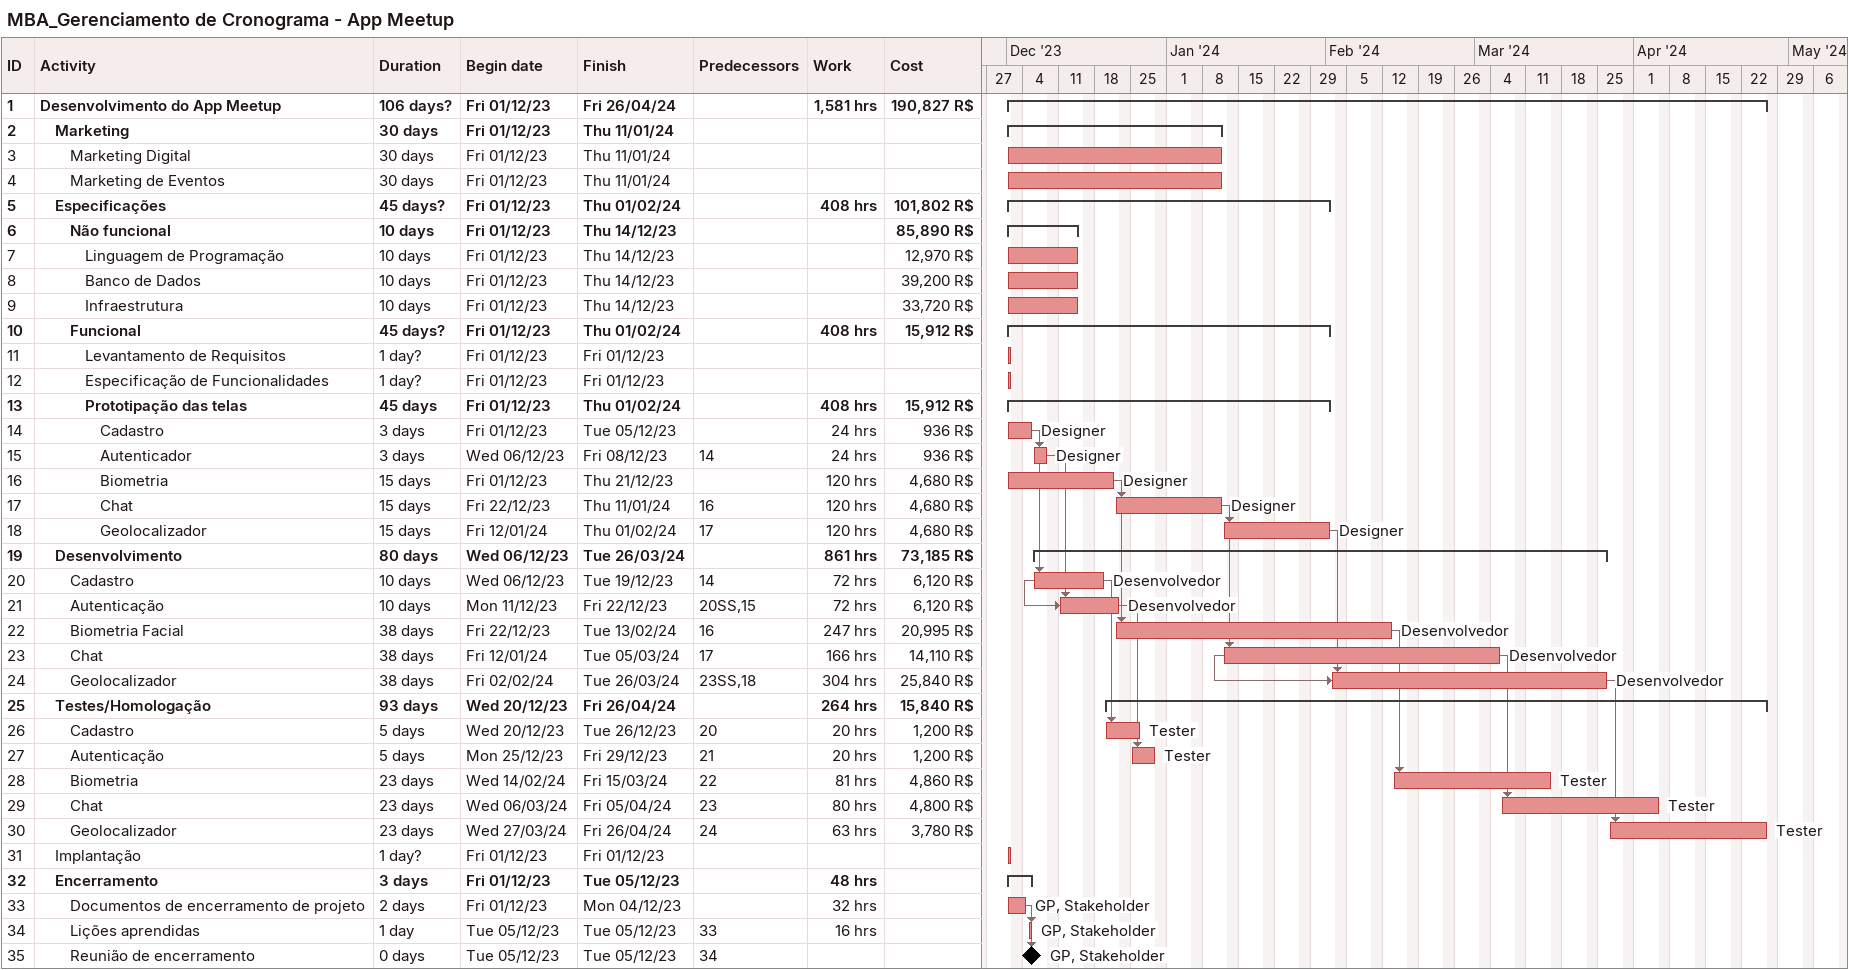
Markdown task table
MBA_Gerenciamento de Cronograma - App Meetup

| ID | Level | Task | Duration | Start | Finish | Predecessors | Resources | Work (h) | Cost (R$) |
|---|---|---|---|---|---|---|---|---|---|
| 1 | 1 | **Desenvolvimento do App Meetup** | 106d? | 2023-12-01 | 2024-04-26 |  |  | 1581 | 190827 |
| 2 | 2 | **Marketing** | 30d | 2023-12-01 | 2024-01-11 |  |  |  |  |
| 3 | 3 | Marketing Digital | 30d | 2023-12-01 | 2024-01-11 |  |  |  |  |
| 4 | 3 | Marketing de Eventos | 30d | 2023-12-01 | 2024-01-11 |  |  |  |  |
| 5 | 2 | **Especificações** | 45d? | 2023-12-01 | 2024-02-01 |  |  | 408 | 101802 |
| 6 | 3 | **Não funcional** | 10d | 2023-12-01 | 2023-12-14 |  |  |  | 85890 |
| 7 | 4 | Linguagem de Programação | 10d | 2023-12-01 | 2023-12-14 |  |  |  | 12970 |
| 8 | 4 | Banco de Dados | 10d | 2023-12-01 | 2023-12-14 |  |  |  | 39200 |
| 9 | 4 | Infraestrutura | 10d | 2023-12-01 | 2023-12-14 |  |  |  | 33720 |
| 10 | 3 | **Funcional** | 45d? | 2023-12-01 | 2024-02-01 |  |  | 408 | 15912 |
| 11 | 4 | Levantamento de Requisitos | 1d? | 2023-12-01 | 2023-12-01 |  |  |  |  |
| 12 | 4 | Especificação de Funcionalidades | 1d? | 2023-12-01 | 2023-12-01 |  |  |  |  |
| 13 | 4 | **Prototipação das telas** | 45d | 2023-12-01 | 2024-02-01 |  |  | 408 | 15912 |
| 14 | 5 | Cadastro | 3d | 2023-12-01 | 2023-12-05 |  | Designer | 24 | 936 |
| 15 | 5 | Autenticador | 3d | 2023-12-06 | 2023-12-08 | 14 | Designer | 24 | 936 |
| 16 | 5 | Biometria | 15d | 2023-12-01 | 2023-12-21 |  | Designer | 120 | 4680 |
| 17 | 5 | Chat | 15d | 2023-12-22 | 2024-01-11 | 16 | Designer | 120 | 4680 |
| 18 | 5 | Geolocalizador | 15d | 2024-01-12 | 2024-02-01 | 17 | Designer | 120 | 4680 |
| 19 | 2 | **Desenvolvimento** | 80d | 2023-12-06 | 2024-03-26 |  |  | 861 | 73185 |
| 20 | 3 | Cadastro | 10d | 2023-12-06 | 2023-12-19 | 14 | Desenvolvedor | 72 | 6120 |
| 21 | 3 | Autenticação | 10d | 2023-12-11 | 2023-12-22 | 20SS, 15 | Desenvolvedor | 72 | 6120 |
| 22 | 3 | Biometria Facial | 38d | 2023-12-22 | 2024-02-13 | 16 | Desenvolvedor | 247 | 20995 |
| 23 | 3 | Chat | 38d | 2024-01-12 | 2024-03-05 | 17 | Desenvolvedor | 166 | 14110 |
| 24 | 3 | Geolocalizador | 38d | 2024-02-02 | 2024-03-26 | 23SS, 18 | Desenvolvedor | 304 | 25840 |
| 25 | 2 | **Testes/Homologação** | 93d | 2023-12-20 | 2024-04-26 |  |  | 264 | 15840 |
| 26 | 3 | Cadastro | 5d | 2023-12-20 | 2023-12-26 | 20 | Tester | 20 | 1200 |
| 27 | 3 | Autenticação | 5d | 2023-12-25 | 2023-12-29 | 21 | Tester | 20 | 1200 |
| 28 | 3 | Biometria | 23d | 2024-02-14 | 2024-03-15 | 22 | Tester | 81 | 4860 |
| 29 | 3 | Chat | 23d | 2024-03-06 | 2024-04-05 | 23 | Tester | 80 | 4800 |
| 30 | 3 | Geolocalizador | 23d | 2024-03-27 | 2024-04-26 | 24 | Tester | 63 | 3780 |
| 31 | 2 | Implantação | 1d? | 2023-12-01 | 2023-12-01 |  |  |  |  |
| 32 | 2 | **Encerramento** | 3d | 2023-12-01 | 2023-12-05 |  |  | 48 |  |
| 33 | 3 | Documentos de encerramento de projeto | 2d | 2023-12-01 | 2023-12-04 |  | GP, Stakeholder | 32 |  |
| 34 | 3 | Lições aprendidas | 1d | 2023-12-05 | 2023-12-05 | 33 | GP, Stakeholder | 16 |  |
| 35 | 3 | Reunião de encerramento | 0d | 2023-12-05 | 2023-12-05 | 34 | GP, Stakeholder |  |  |
